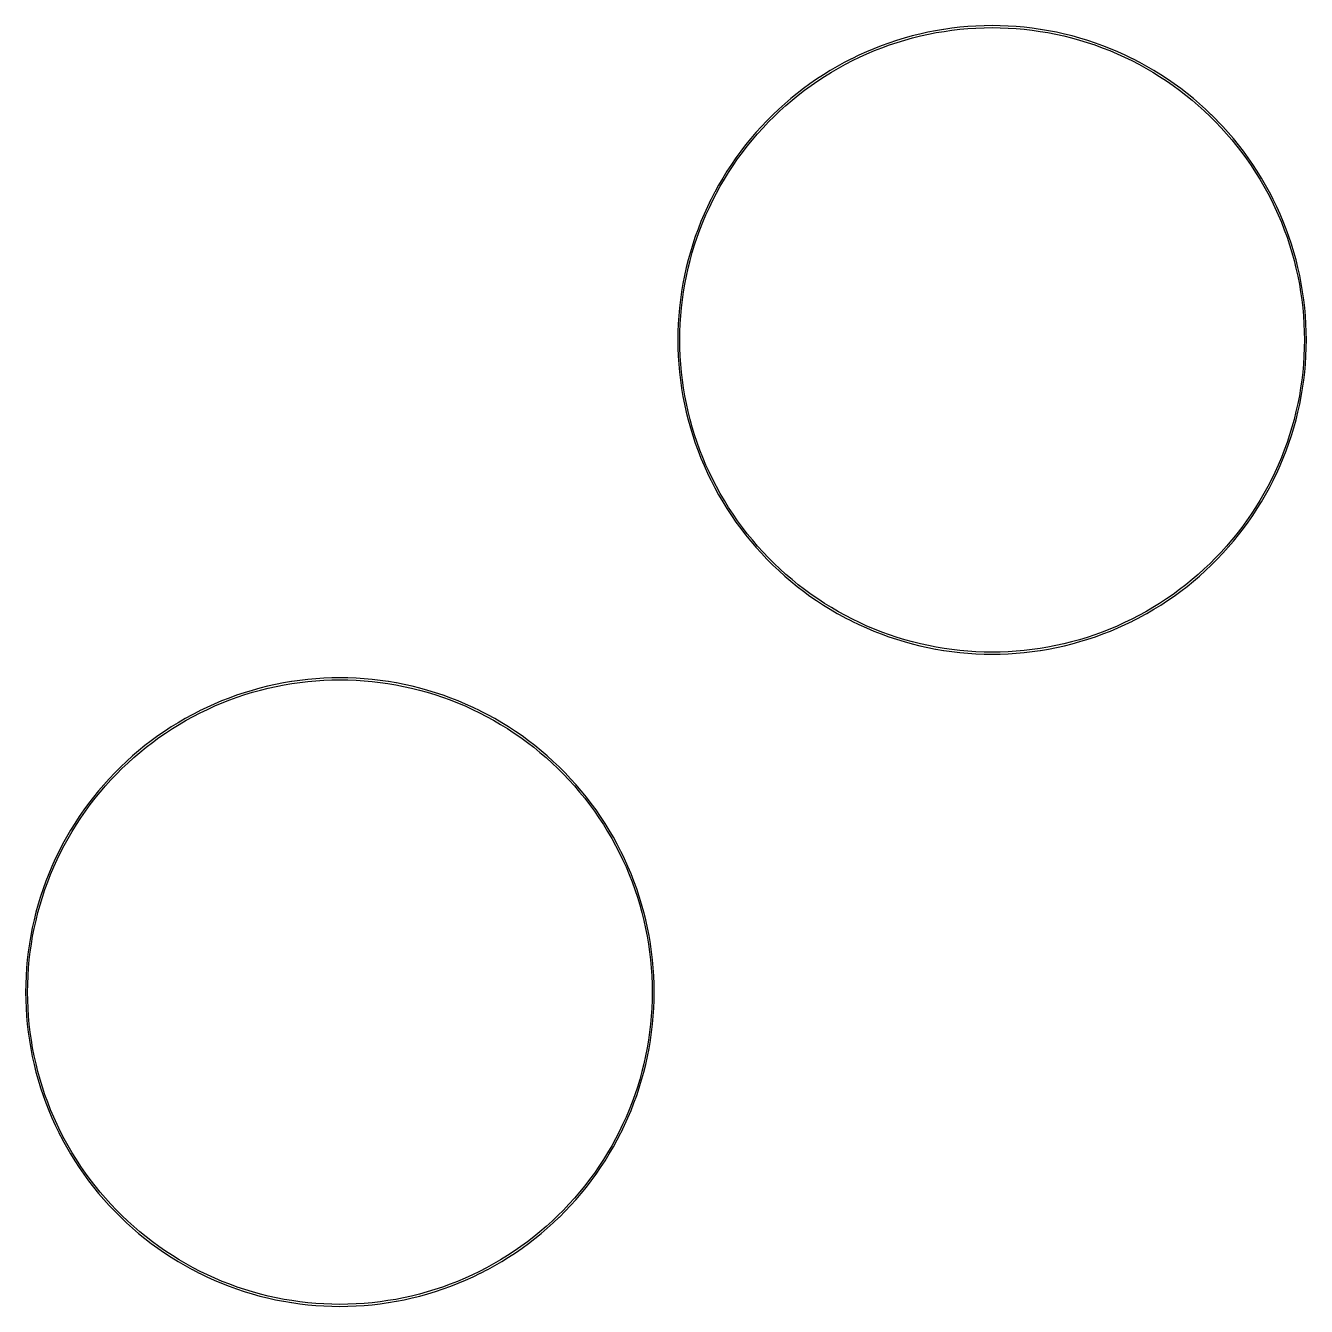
# Model space of a CAD drawing. Extents: x 5 to 45, y 9 to 138.
# Drawn here: x 18.71 to 24.95, y 53.65 to 59.88 of the extents above; entities that cross this region are included whole.
import ezdxf

# ---------------------------------------------------------------- set-up
doc = ezdxf.new("R2010")
doc.units = 0

msp = doc.modelspace()

# ---------------------------------------------------------------- linework, layer by layer
at = {"color": 34, "true_color": 0x008000}
for points in [[(23.37612, 59.88342, 0), (23.33701, 59.88189, 0), (23.29789, 59.87935, 0), (23.25878, 59.8758, 0), (23.21966, 59.87122, 0), (23.1808, 59.86564, 0), (23.17927, 59.86539, 0), (23.14066, 59.85904, 0), (23.10205, 59.85142, 0), (23.0637, 59.84279, 0), (23.0256, 59.83339, 0), (22.98775, 59.82298, 0), (22.95016, 59.81155, 0), (22.91282, 59.7991, 0), (22.87599, 59.78564, 0), (22.83941, 59.77141, 0), (22.80335, 59.75617, 0), (22.76753, 59.73992, 0), (22.73223, 59.7229, 0), (22.73085, 59.7222, 0), (22.69579, 59.70416, 0), (22.6615, 59.68511, 0), (22.62747, 59.6653, 0), (22.59419, 59.64473, 0), (22.56117, 59.62314, 0), (22.52892, 59.60078, 0), (22.49717, 59.57767, 0), (22.46618, 59.55379, 0), (22.4357, 59.5289, 0), (22.40573, 59.5035, 0), (22.37677, 59.47709, 0), (22.34832, 59.45016, 0), (22.31929, 59.42113, 0), (22.29236, 59.39268, 0), (22.26595, 59.36372, 0), (22.24055, 59.33375, 0), (22.21565, 59.30327, 0), (22.19178, 59.27228, 0), (22.16866, 59.24053, 0), (22.14631, 59.20827, 0), (22.12472, 59.17525, 0), (22.10415, 59.14198, 0), (22.08434, 59.10794, 0), (22.06529, 59.07365, 0), (22.06458, 59.07227, 0), (22.04725, 59.0386, 0), (22.04655, 59.03722, 0), (22.02953, 59.00192, 0), (22.01327, 58.9661, 0), (21.99803, 58.93003, 0), (21.98381, 58.89346, 0), (21.97035, 58.85663, 0), (21.9579, 58.81929, 0), (21.94647, 58.7817, 0), (21.93606, 58.74385, 0), (21.92666, 58.70575, 0), (21.91802, 58.6674, 0), (21.9104, 58.62879, 0), (21.90405, 58.59018, 0), (21.90381, 58.58865, 0), (21.89822, 58.54979, 0), (21.89365, 58.51067, 0), (21.8901, 58.47156, 0), (21.88756, 58.43244, 0), (21.88603, 58.39333, 0), (21.88552, 58.35396, 0), (21.88603, 58.31459, 0), (21.88756, 58.27547, 0), (21.8901, 58.23635, 0), (21.89365, 58.19724, 0), (21.89822, 58.15812, 0), (21.90381, 58.11926, 0), (21.90405, 58.11773, 0), (21.9104, 58.07912, 0), (21.91802, 58.04051, 0), (21.92666, 58.00216, 0), (21.93606, 57.96406, 0), (21.94647, 57.92621, 0), (21.9579, 57.88862, 0), (21.97035, 57.85128, 0), (21.98381, 57.81445, 0), (21.99803, 57.77788, 0), (22.01327, 57.74181, 0), (22.02953, 57.70599, 0), (22.04655, 57.67069, 0), (22.04725, 57.66931, 0), (22.06529, 57.63426, 0), (22.08434, 57.59997, 0), (22.10415, 57.56593, 0), (22.12472, 57.53266, 0), (22.14631, 57.49964, 0), (22.16866, 57.46738, 0), (22.19178, 57.43563, 0), (22.21565, 57.40464, 0), (22.24055, 57.37416, 0), (22.26595, 57.34419, 0), (22.29236, 57.31523, 0), (22.31929, 57.28678, 0), (22.34832, 57.25775, 0), (22.37677, 57.23082, 0), (22.40573, 57.20441, 0), (22.4357, 57.17901, 0), (22.46618, 57.15412, 0), (22.49717, 57.13024, 0), (22.52892, 57.10713, 0), (22.56117, 57.08477, 0), (22.59419, 57.06318, 0), (22.62747, 57.04261, 0), (22.6615, 57.0228, 0), (22.69579, 57.00375, 0), (22.69717, 57.00304, 0), (22.73085, 56.98571, 0), (22.73223, 56.98501, 0), (22.76753, 56.96799, 0), (22.80335, 56.95174, 0), (22.83941, 56.9365, 0), (22.87599, 56.92227, 0), (22.91282, 56.90881, 0), (22.95016, 56.89636, 0), (22.98775, 56.88493, 0), (23.0256, 56.87452, 0), (23.0637, 56.86512, 0), (23.10205, 56.85649, 0), (23.14066, 56.84887, 0), (23.14133, 56.84876, 0), (23.17927, 56.84252, 0), (23.1808, 56.84227, 0), (23.21966, 56.83669, 0), (23.25878, 56.83211, 0), (23.29789, 56.82856, 0), (23.33701, 56.82602, 0), (23.37612, 56.82449, 0), (23.41549, 56.82399, 0), (23.45486, 56.82449, 0), (23.49398, 56.82602, 0), (23.53309, 56.82856, 0), (23.57221, 56.83211, 0), (23.61133, 56.83669, 0), (23.65019, 56.84227, 0), (23.65172, 56.84252, 0), (23.68966, 56.84876, 0), (23.69033, 56.84887, 0), (23.72894, 56.85649, 0), (23.76729, 56.86512, 0), (23.80539, 56.87452, 0), (23.84324, 56.88493, 0), (23.88083, 56.89636, 0), (23.91817, 56.90881, 0), (23.955, 56.92227, 0), (23.99157, 56.9365, 0), (24.02764, 56.95174, 0), (24.06345, 56.96799, 0), (24.09876, 56.98501, 0), (24.10014, 56.98571, 0), (24.13381, 57.00304, 0), (24.13519, 57.00375, 0), (24.16948, 57.0228, 0), (24.20352, 57.04261, 0), (24.23679, 57.06318, 0), (24.26981, 57.08477, 0), (24.30207, 57.10713, 0), (24.33382, 57.13024, 0), (24.36481, 57.15412, 0), (24.39529, 57.17901, 0), (24.42526, 57.20441, 0), (24.45422, 57.23082, 0), (24.48266, 57.25775, 0), (24.48376, 57.25884, 0), (24.5117, 57.28678, 0), (24.53862, 57.31523, 0), (24.56504, 57.34419, 0), (24.59044, 57.37416, 0), (24.61533, 57.40464, 0), (24.63921, 57.43563, 0), (24.66232, 57.46738, 0), (24.68467, 57.49964, 0), (24.70626, 57.53266, 0), (24.72684, 57.56593, 0), (24.74665, 57.59997, 0), (24.7657, 57.63426, 0), (24.78373, 57.66931, 0), (24.78444, 57.67069, 0), (24.80146, 57.70599, 0), (24.81771, 57.74181, 0), (24.83295, 57.77788, 0), (24.84718, 57.81445, 0), (24.86064, 57.85128, 0), (24.87308, 57.88862, 0), (24.88451, 57.92621, 0), (24.89493, 57.96406, 0), (24.90433, 58.00216, 0), (24.91296, 58.04051, 0), (24.92058, 58.07912, 0), (24.92693, 58.11773, 0), (24.92717, 58.11926, 0), (24.93276, 58.15812, 0), (24.93733, 58.19724, 0), (24.94089, 58.23635, 0), (24.94343, 58.27547, 0), (24.94495, 58.31459, 0), (24.94546, 58.35396, 0), (24.94495, 58.39333, 0), (24.94343, 58.43244, 0), (24.94089, 58.47156, 0), (24.93733, 58.51067, 0), (24.93276, 58.54979, 0), (24.92717, 58.58865, 0), (24.92693, 58.59018, 0), (24.92058, 58.62879, 0), (24.91296, 58.6674, 0), (24.90433, 58.70575, 0), (24.89493, 58.74385, 0), (24.88451, 58.7817, 0), (24.87308, 58.81929, 0), (24.86064, 58.85663, 0), (24.84718, 58.89346, 0), (24.83295, 58.93003, 0), (24.81771, 58.9661, 0), (24.80146, 59.00192, 0), (24.78444, 59.03722, 0), (24.78373, 59.0386, 0), (24.7657, 59.07365, 0), (24.74665, 59.10794, 0), (24.72684, 59.14198, 0), (24.70626, 59.17525, 0), (24.68467, 59.20827, 0), (24.66232, 59.24053, 0), (24.63921, 59.27228, 0), (24.61533, 59.30327, 0), (24.59044, 59.33375, 0), (24.56504, 59.36372, 0), (24.53862, 59.39268, 0), (24.5117, 59.42113, 0), (24.5106, 59.42222, 0), (24.48377, 59.44905, 0), (24.48376, 59.44907, 0), (24.48266, 59.45016, 0), (24.45422, 59.47709, 0), (24.42526, 59.5035, 0), (24.39529, 59.5289, 0), (24.36481, 59.55379, 0), (24.33382, 59.57767, 0), (24.30207, 59.60078, 0), (24.26981, 59.62314, 0), (24.23679, 59.64473, 0), (24.20352, 59.6653, 0), (24.16948, 59.68511, 0), (24.13519, 59.70416, 0), (24.10014, 59.7222, 0), (24.09876, 59.7229, 0), (24.06345, 59.73992, 0), (24.02764, 59.75617, 0), (23.99157, 59.77141, 0), (23.955, 59.78564, 0), (23.91817, 59.7991, 0), (23.88083, 59.81155, 0), (23.84324, 59.82298, 0), (23.80539, 59.83339, 0), (23.76729, 59.84279, 0), (23.72894, 59.85142, 0), (23.69033, 59.85904, 0), (23.65172, 59.86539, 0), (23.65019, 59.86564, 0), (23.61133, 59.87122, 0), (23.57221, 59.8758, 0), (23.53309, 59.87935, 0), (23.49398, 59.88189, 0), (23.45486, 59.88342, 0), (23.41549, 59.88392, 0), (23.37612, 59.88342, 0)], [(23.49398, 56.83592, 0), (23.45486, 56.8344, 0), (23.41549, 56.83389, 0), (23.37612, 56.8344, 0), (23.33701, 56.83592, 0), (23.29789, 56.83846, 0), (23.25878, 56.84202, 0), (23.21966, 56.84659, 0), (23.18136, 56.8521, 0), (23.14372, 56.85829, 0), (23.10511, 56.86591, 0), (23.06676, 56.87454, 0), (23.02866, 56.88394, 0), (22.99081, 56.89436, 0), (22.95322, 56.90579, 0), (22.91588, 56.91823, 0), (22.87905, 56.93169, 0), (22.84248, 56.94592, 0), (22.80641, 56.96116, 0), (22.77059, 56.97741, 0), (22.7356, 56.99428, 0), (22.70162, 57.01176, 0), (22.66733, 57.03081, 0), (22.63329, 57.05062, 0), (22.60002, 57.0712, 0), (22.567, 57.09279, 0), (22.53474, 57.11514, 0), (22.50299, 57.13825, 0), (22.472, 57.16213, 0), (22.44152, 57.18702, 0), (22.41155, 57.21242, 0), (22.38259, 57.23884, 0), (22.35433, 57.26558, 0), (22.3273, 57.29261, 0), (22.30038, 57.32105, 0), (22.27396, 57.35001, 0), (22.24856, 57.37998, 0), (22.22367, 57.41046, 0), (22.19979, 57.44145, 0), (22.17668, 57.4732, 0), (22.15433, 57.50546, 0), (22.13274, 57.53848, 0), (22.11216, 57.57175, 0), (22.09235, 57.60579, 0), (22.0733, 57.64008, 0), (22.05582, 57.67406, 0), (22.03895, 57.70906, 0), (22.0227, 57.74487, 0), (22.00746, 57.78094, 0), (21.99323, 57.81751, 0), (21.97977, 57.85434, 0), (21.96732, 57.89168, 0), (21.95589, 57.92927, 0), (21.94548, 57.96712, 0), (21.93608, 58.00522, 0), (21.92745, 58.04357, 0), (21.91983, 58.08218, 0), (21.91364, 58.11982, 0), (21.90813, 58.15812, 0), (21.90356, 58.19724, 0), (21.9, 58.23635, 0), (21.89746, 58.27547, 0), (21.89594, 58.31459, 0), (21.89543, 58.35396, 0), (21.89594, 58.39333, 0), (21.89746, 58.43244, 0), (21.9, 58.47156, 0), (21.90356, 58.51067, 0), (21.90813, 58.54979, 0), (21.91364, 58.58809, 0), (21.91983, 58.62573, 0), (21.92745, 58.66434, 0), (21.93608, 58.70269, 0), (21.94548, 58.74079, 0), (21.95589, 58.77864, 0), (21.96732, 58.81623, 0), (21.97977, 58.85357, 0), (21.99323, 58.8904, 0), (22.00746, 58.92697, 0), (22.0227, 58.96304, 0), (22.03895, 58.99885, 0), (22.05582, 59.03385, 0), (22.0733, 59.06783, 0), (22.09235, 59.10212, 0), (22.11216, 59.13616, 0), (22.13274, 59.16943, 0), (22.15433, 59.20245, 0), (22.17668, 59.23471, 0), (22.19979, 59.26646, 0), (22.22367, 59.29745, 0), (22.24856, 59.32793, 0), (22.27396, 59.3579, 0), (22.30038, 59.38686, 0), (22.3273, 59.4153, 0), (22.32731, 59.41532, 0), (22.35414, 59.44215, 0), (22.38259, 59.46907, 0), (22.41155, 59.49549, 0), (22.44152, 59.52089, 0), (22.472, 59.54578, 0), (22.50299, 59.56966, 0), (22.53474, 59.59277, 0), (22.567, 59.61512, 0), (22.60002, 59.63671, 0), (22.63329, 59.65729, 0), (22.66733, 59.6771, 0), (22.70162, 59.69615, 0), (22.7356, 59.71363, 0), (22.77059, 59.7305, 0), (22.80641, 59.74675, 0), (22.84248, 59.76199, 0), (22.87905, 59.77622, 0), (22.91588, 59.78968, 0), (22.95322, 59.80212, 0), (22.99081, 59.81355, 0), (23.02866, 59.82397, 0), (23.06676, 59.83337, 0), (23.10511, 59.842, 0), (23.14372, 59.84962, 0), (23.18136, 59.85581, 0), (23.21966, 59.86132, 0), (23.25878, 59.86589, 0), (23.29789, 59.86945, 0), (23.33701, 59.87199, 0), (23.37612, 59.87351, 0), (23.41549, 59.87402, 0), (23.45486, 59.87351, 0), (23.49398, 59.87199, 0), (23.53309, 59.86945, 0), (23.57221, 59.86589, 0), (23.61133, 59.86132, 0), (23.64963, 59.85581, 0), (23.68727, 59.84962, 0), (23.72587, 59.842, 0), (23.76423, 59.83337, 0), (23.80233, 59.82397, 0), (23.84017, 59.81355, 0), (23.87777, 59.80212, 0), (23.9151, 59.78968, 0), (23.95193, 59.77622, 0), (23.98851, 59.76199, 0), (24.02458, 59.74675, 0), (24.06039, 59.7305, 0), (24.09539, 59.71363, 0), (24.12937, 59.69615, 0), (24.16366, 59.6771, 0), (24.1977, 59.65729, 0), (24.23097, 59.63671, 0), (24.26399, 59.61512, 0), (24.29625, 59.59277, 0), (24.328, 59.56966, 0), (24.35899, 59.54578, 0), (24.38947, 59.52089, 0), (24.41944, 59.49549, 0), (24.44839, 59.46907, 0), (24.47684, 59.44215, 0), (24.50369, 59.4153, 0), (24.53061, 59.38686, 0), (24.55703, 59.3579, 0), (24.58243, 59.32793, 0), (24.60732, 59.29745, 0), (24.63119, 59.26646, 0), (24.65431, 59.23471, 0), (24.67666, 59.20245, 0), (24.69825, 59.16943, 0), (24.71882, 59.13616, 0), (24.73864, 59.10212, 0), (24.75769, 59.06783, 0), (24.77517, 59.03386, 0), (24.79203, 58.99885, 0), (24.80829, 58.96304, 0), (24.82353, 58.92697, 0), (24.83775, 58.8904, 0), (24.85122, 58.85357, 0), (24.86366, 58.81623, 0), (24.87509, 58.77864, 0), (24.88551, 58.74079, 0), (24.8949, 58.70269, 0), (24.90354, 58.66434, 0), (24.91116, 58.62573, 0), (24.91735, 58.58809, 0), (24.92286, 58.54979, 0), (24.92743, 58.51067, 0), (24.93098, 58.47156, 0), (24.93352, 58.43244, 0), (24.93505, 58.39333, 0), (24.93556, 58.35396, 0), (24.93505, 58.31459, 0), (24.93352, 58.27547, 0), (24.93098, 58.23635, 0), (24.92743, 58.19724, 0), (24.92286, 58.15812, 0), (24.91735, 58.11982, 0), (24.91116, 58.08218, 0), (24.90354, 58.04357, 0), (24.8949, 58.00522, 0), (24.88551, 57.96712, 0), (24.87509, 57.92927, 0), (24.86366, 57.89168, 0), (24.85122, 57.85434, 0), (24.83775, 57.81751, 0), (24.82353, 57.78094, 0), (24.80829, 57.74487, 0), (24.79203, 57.70906, 0), (24.77517, 57.67405, 0), (24.75769, 57.64008, 0), (24.73864, 57.60579, 0), (24.71882, 57.57175, 0), (24.69825, 57.53848, 0), (24.67666, 57.50546, 0), (24.65431, 57.4732, 0), (24.63119, 57.44145, 0), (24.60732, 57.41046, 0), (24.58243, 57.37998, 0), (24.55703, 57.35001, 0), (24.53061, 57.32105, 0), (24.50369, 57.29261, 0), (24.47684, 57.26576, 0), (24.44839, 57.23884, 0), (24.41944, 57.21242, 0), (24.38947, 57.18702, 0), (24.35899, 57.16213, 0), (24.328, 57.13825, 0), (24.29625, 57.11514, 0), (24.26399, 57.09279, 0), (24.23097, 57.0712, 0), (24.1977, 57.05062, 0), (24.16366, 57.03081, 0), (24.12937, 57.01176, 0), (24.09539, 56.99428, 0), (24.06039, 56.97741, 0), (24.02458, 56.96116, 0), (23.98851, 56.94592, 0), (23.95193, 56.93169, 0), (23.9151, 56.91823, 0), (23.87777, 56.90579, 0), (23.84017, 56.89436, 0), (23.80233, 56.88394, 0), (23.76423, 56.87454, 0), (23.72587, 56.86591, 0), (23.68727, 56.85829, 0), (23.64963, 56.8521, 0), (23.61133, 56.84659, 0), (23.57221, 56.84202, 0), (23.53309, 56.83846, 0), (23.49398, 56.83592, 0)], [(20.20112, 56.70842, 0), (20.162, 56.70689, 0), (20.12289, 56.70435, 0), (20.08377, 56.7008, 0), (20.04466, 56.69622, 0), (20.0058, 56.69064, 0), (20.00427, 56.69039, 0), (19.96566, 56.68404, 0), (19.92705, 56.67642, 0), (19.8887, 56.66779, 0), (19.8506, 56.65839, 0), (19.81275, 56.64798, 0), (19.77516, 56.63655, 0), (19.73782, 56.6241, 0), (19.70099, 56.61064, 0), (19.66441, 56.59641, 0), (19.62835, 56.58117, 0), (19.59253, 56.56492, 0), (19.55723, 56.5479, 0), (19.55585, 56.5472, 0), (19.52079, 56.52916, 0), (19.4865, 56.51011, 0), (19.45247, 56.4903, 0), (19.41919, 56.46973, 0), (19.38617, 56.44814, 0), (19.35391, 56.42578, 0), (19.32217, 56.40267, 0), (19.29118, 56.37879, 0), (19.2607, 56.3539, 0), (19.23073, 56.3285, 0), (19.20177, 56.30209, 0), (19.17332, 56.27516, 0), (19.14429, 56.24613, 0), (19.11736, 56.21768, 0), (19.09095, 56.18872, 0), (19.06555, 56.15875, 0), (19.04065, 56.12827, 0), (19.01678, 56.09728, 0), (18.99365, 56.06553, 0), (18.97131, 56.03327, 0), (18.94972, 56.00025, 0), (18.92915, 55.96698, 0), (18.90934, 55.93294, 0), (18.89029, 55.89865, 0), (18.88957, 55.89727, 0), (18.87225, 55.8636, 0), (18.87155, 55.86222, 0), (18.85453, 55.82692, 0), (18.83827, 55.7911, 0), (18.82303, 55.75503, 0), (18.80881, 55.71846, 0), (18.79535, 55.68163, 0), (18.7829, 55.64429, 0), (18.77147, 55.6067, 0), (18.76106, 55.56885, 0), (18.75166, 55.53075, 0), (18.74302, 55.4924, 0), (18.73539, 55.45379, 0), (18.72905, 55.41518, 0), (18.72881, 55.41365, 0), (18.72322, 55.37479, 0), (18.71865, 55.33567, 0), (18.7151, 55.29656, 0), (18.71256, 55.25744, 0), (18.71103, 55.21833, 0), (18.71052, 55.17896, 0), (18.71103, 55.13959, 0), (18.71256, 55.10047, 0), (18.7151, 55.06135, 0), (18.71865, 55.02224, 0), (18.72322, 54.98312, 0), (18.72881, 54.94426, 0), (18.72905, 54.94273, 0), (18.73539, 54.90412, 0), (18.74302, 54.86551, 0), (18.75166, 54.82716, 0), (18.76106, 54.78906, 0), (18.77147, 54.75121, 0), (18.7829, 54.71362, 0), (18.79535, 54.67628, 0), (18.80881, 54.63945, 0), (18.82303, 54.60288, 0), (18.83827, 54.56681, 0), (18.85453, 54.53099, 0), (18.87155, 54.49569, 0), (18.87225, 54.49431, 0), (18.88957, 54.46067, 0), (18.88957, 54.46064, 0), (18.89029, 54.45926, 0), (18.90934, 54.42497, 0), (18.92915, 54.39093, 0), (18.94972, 54.35766, 0), (18.97131, 54.32464, 0), (18.99365, 54.29238, 0), (19.01678, 54.26063, 0), (19.04065, 54.22964, 0), (19.06555, 54.19916, 0), (19.09095, 54.16919, 0), (19.11736, 54.14023, 0), (19.14429, 54.11178, 0), (19.17332, 54.08275, 0), (19.20177, 54.05582, 0), (19.23073, 54.02941, 0), (19.2607, 54.00401, 0), (19.29118, 53.97912, 0), (19.32217, 53.95524, 0), (19.35391, 53.93213, 0), (19.38617, 53.90977, 0), (19.41919, 53.88818, 0), (19.45247, 53.86761, 0), (19.4865, 53.8478, 0), (19.52079, 53.82875, 0), (19.52217, 53.82804, 0), (19.55585, 53.81071, 0), (19.55723, 53.81001, 0), (19.59253, 53.79299, 0), (19.62835, 53.77674, 0), (19.66441, 53.7615, 0), (19.70099, 53.74727, 0), (19.73782, 53.73381, 0), (19.77516, 53.72136, 0), (19.81275, 53.70993, 0), (19.8506, 53.69952, 0), (19.8887, 53.69012, 0), (19.92705, 53.68149, 0), (19.96566, 53.67387, 0), (19.96718, 53.67362, 0), (20.00427, 53.66752, 0), (20.0058, 53.66727, 0), (20.04466, 53.66169, 0), (20.08377, 53.65711, 0), (20.12289, 53.65356, 0), (20.162, 53.65102, 0), (20.20112, 53.64949, 0), (20.24049, 53.64899, 0), (20.27986, 53.64949, 0), (20.31898, 53.65102, 0), (20.3581, 53.65356, 0), (20.39721, 53.65711, 0), (20.43633, 53.66169, 0), (20.47519, 53.66727, 0), (20.47672, 53.66752, 0), (20.51466, 53.67376, 0), (20.51532, 53.67387, 0), (20.55394, 53.68149, 0), (20.59228, 53.69012, 0), (20.63038, 53.69952, 0), (20.66824, 53.70993, 0), (20.70583, 53.72136, 0), (20.74317, 53.73381, 0), (20.78, 53.74727, 0), (20.81656, 53.7615, 0), (20.85264, 53.77674, 0), (20.88845, 53.79299, 0), (20.92376, 53.81001, 0), (20.92514, 53.81071, 0), (20.95881, 53.82804, 0), (20.96019, 53.82875, 0), (20.99448, 53.8478, 0), (21.02852, 53.86761, 0), (21.06179, 53.88818, 0), (21.09481, 53.90977, 0), (21.12707, 53.93213, 0), (21.15882, 53.95524, 0), (21.18981, 53.97912, 0), (21.22029, 54.00401, 0), (21.25026, 54.02941, 0), (21.27922, 54.05582, 0), (21.30766, 54.08275, 0), (21.30876, 54.08384, 0), (21.3367, 54.11178, 0), (21.36362, 54.14023, 0), (21.39004, 54.16919, 0), (21.41544, 54.19916, 0), (21.44033, 54.22964, 0), (21.46421, 54.26063, 0), (21.48732, 54.29238, 0), (21.50967, 54.32464, 0), (21.53126, 54.35766, 0), (21.55184, 54.39093, 0), (21.57165, 54.42497, 0), (21.5907, 54.45926, 0), (21.60873, 54.49431, 0), (21.60944, 54.49569, 0), (21.62646, 54.53099, 0), (21.64271, 54.56681, 0), (21.65795, 54.60288, 0), (21.67218, 54.63945, 0), (21.68564, 54.67628, 0), (21.69808, 54.71362, 0), (21.70951, 54.75121, 0), (21.71993, 54.78906, 0), (21.72933, 54.82716, 0), (21.73796, 54.86551, 0), (21.74558, 54.90412, 0), (21.75193, 54.94273, 0), (21.75217, 54.94426, 0), (21.75776, 54.98312, 0), (21.76233, 55.02224, 0), (21.76589, 55.06135, 0), (21.76843, 55.10047, 0), (21.76995, 55.13959, 0), (21.77046, 55.17896, 0), (21.76995, 55.21833, 0), (21.76843, 55.25744, 0), (21.76589, 55.29656, 0), (21.76233, 55.33567, 0), (21.75776, 55.37479, 0), (21.75217, 55.41365, 0), (21.75193, 55.41518, 0), (21.74558, 55.45379, 0), (21.73796, 55.4924, 0), (21.72933, 55.53075, 0), (21.71993, 55.56885, 0), (21.70951, 55.6067, 0), (21.69808, 55.64429, 0), (21.68564, 55.68163, 0), (21.67218, 55.71846, 0), (21.65795, 55.75503, 0), (21.64271, 55.7911, 0), (21.62646, 55.82692, 0), (21.60944, 55.86222, 0), (21.60873, 55.8636, 0), (21.5907, 55.89865, 0), (21.57165, 55.93294, 0), (21.55184, 55.96698, 0), (21.53126, 56.00025, 0), (21.50967, 56.03327, 0), (21.48732, 56.06553, 0), (21.46421, 56.09728, 0), (21.44033, 56.12827, 0), (21.41544, 56.15875, 0), (21.39004, 56.18872, 0), (21.36362, 56.21768, 0), (21.3367, 56.24613, 0), (21.3356, 56.24722, 0), (21.30877, 56.27405, 0), (21.30876, 56.27407, 0), (21.30766, 56.27516, 0), (21.27922, 56.30209, 0), (21.25026, 56.3285, 0), (21.22029, 56.3539, 0), (21.18981, 56.37879, 0), (21.15882, 56.40267, 0), (21.12707, 56.42578, 0), (21.09481, 56.44814, 0), (21.06179, 56.46973, 0), (21.02852, 56.4903, 0), (20.99448, 56.51011, 0), (20.96019, 56.52916, 0), (20.92514, 56.5472, 0), (20.92376, 56.5479, 0), (20.88845, 56.56492, 0), (20.85264, 56.58117, 0), (20.81656, 56.59641, 0), (20.78, 56.61064, 0), (20.74317, 56.6241, 0), (20.70583, 56.63655, 0), (20.66824, 56.64798, 0), (20.63038, 56.65839, 0), (20.59228, 56.66779, 0), (20.55394, 56.67642, 0), (20.51532, 56.68404, 0), (20.5138, 56.68429, 0), (20.47672, 56.69039, 0), (20.47519, 56.69064, 0), (20.43633, 56.69622, 0), (20.39721, 56.7008, 0), (20.3581, 56.70435, 0), (20.31898, 56.70689, 0), (20.27986, 56.70842, 0), (20.24049, 56.70892, 0), (20.20112, 56.70842, 0)], [(20.31898, 53.66092, 0), (20.27986, 53.6594, 0), (20.24049, 53.65889, 0), (20.20112, 53.6594, 0), (20.162, 53.66092, 0), (20.12289, 53.66346, 0), (20.08377, 53.66702, 0), (20.04466, 53.67159, 0), (20.00636, 53.6771, 0), (19.96872, 53.68329, 0), (19.93011, 53.69091, 0), (19.89176, 53.69954, 0), (19.85366, 53.70894, 0), (19.81581, 53.71936, 0), (19.77822, 53.73079, 0), (19.74088, 53.74323, 0), (19.70404, 53.75669, 0), (19.66748, 53.77092, 0), (19.63141, 53.78616, 0), (19.59559, 53.80241, 0), (19.56074, 53.81921, 0), (19.52662, 53.83676, 0), (19.49233, 53.85581, 0), (19.45829, 53.87562, 0), (19.42502, 53.8962, 0), (19.392, 53.91779, 0), (19.35973, 53.94014, 0), (19.32799, 53.96325, 0), (19.297, 53.98713, 0), (19.26652, 54.01202, 0), (19.23655, 54.03742, 0), (19.20759, 54.06384, 0), (19.17914, 54.09076, 0), (19.15231, 54.11759, 0), (19.1523, 54.11761, 0), (19.12538, 54.14605, 0), (19.09896, 54.17501, 0), (19.07356, 54.20498, 0), (19.04867, 54.23546, 0), (19.02479, 54.26645, 0), (19.00168, 54.2982, 0), (18.97933, 54.33046, 0), (18.95774, 54.36348, 0), (18.93715, 54.39675, 0), (18.91735, 54.43079, 0), (18.8983, 54.46508, 0), (18.88082, 54.49906, 0), (18.86395, 54.53406, 0), (18.8477, 54.56987, 0), (18.83246, 54.60594, 0), (18.81823, 54.64251, 0), (18.80477, 54.67934, 0), (18.79232, 54.71668, 0), (18.78089, 54.75427, 0), (18.77048, 54.79212, 0), (18.76108, 54.83022, 0), (18.75245, 54.86857, 0), (18.74483, 54.90718, 0), (18.73864, 54.94482, 0), (18.73313, 54.98312, 0), (18.72856, 55.02224, 0), (18.725, 55.06135, 0), (18.72246, 55.10047, 0), (18.72093, 55.13959, 0), (18.72043, 55.17896, 0), (18.72093, 55.21833, 0), (18.72246, 55.25744, 0), (18.725, 55.29656, 0), (18.72856, 55.33567, 0), (18.73313, 55.37479, 0), (18.73864, 55.41309, 0), (18.74483, 55.45073, 0), (18.75245, 55.48934, 0), (18.76108, 55.52769, 0), (18.77048, 55.56579, 0), (18.78089, 55.60364, 0), (18.79232, 55.64123, 0), (18.80477, 55.67857, 0), (18.81823, 55.7154, 0), (18.83246, 55.75197, 0), (18.8477, 55.78804, 0), (18.86395, 55.82385, 0), (18.88082, 55.85885, 0), (18.8983, 55.89283, 0), (18.91735, 55.92712, 0), (18.93715, 55.96116, 0), (18.95774, 55.99443, 0), (18.97933, 56.02745, 0), (19.00168, 56.05971, 0), (19.02479, 56.09146, 0), (19.04867, 56.12245, 0), (19.07356, 56.15293, 0), (19.09896, 56.1829, 0), (19.12538, 56.21186, 0), (19.1523, 56.2403, 0), (19.15231, 56.24032, 0), (19.17914, 56.26715, 0), (19.20759, 56.29407, 0), (19.23655, 56.32049, 0), (19.26652, 56.34589, 0), (19.297, 56.37078, 0), (19.32799, 56.39466, 0), (19.35973, 56.41777, 0), (19.392, 56.44012, 0), (19.42502, 56.46171, 0), (19.45829, 56.48229, 0), (19.49233, 56.5021, 0), (19.52662, 56.52115, 0), (19.56074, 56.5387, 0), (19.59559, 56.5555, 0), (19.63141, 56.57175, 0), (19.66748, 56.58699, 0), (19.70404, 56.60122, 0), (19.74088, 56.61468, 0), (19.77822, 56.62712, 0), (19.81581, 56.63855, 0), (19.85366, 56.64897, 0), (19.89176, 56.65837, 0), (19.93011, 56.667, 0), (19.96872, 56.67462, 0), (20.00636, 56.68081, 0), (20.04466, 56.68632, 0), (20.08377, 56.69089, 0), (20.12289, 56.69445, 0), (20.162, 56.69699, 0), (20.20112, 56.69851, 0), (20.24049, 56.69902, 0), (20.27986, 56.69851, 0), (20.31898, 56.69699, 0), (20.3581, 56.69445, 0), (20.39721, 56.69089, 0), (20.43633, 56.68632, 0), (20.47463, 56.68081, 0), (20.51227, 56.67462, 0), (20.55087, 56.667, 0), (20.58923, 56.65837, 0), (20.62733, 56.64897, 0), (20.66517, 56.63855, 0), (20.70277, 56.62712, 0), (20.7401, 56.61468, 0), (20.77693, 56.60122, 0), (20.81351, 56.58699, 0), (20.84958, 56.57175, 0), (20.88539, 56.5555, 0), (20.92039, 56.53863, 0), (20.95437, 56.52115, 0), (20.98866, 56.5021, 0), (21.0227, 56.48229, 0), (21.05597, 56.46171, 0), (21.08899, 56.44012, 0), (21.12125, 56.41777, 0), (21.153, 56.39466, 0), (21.18399, 56.37078, 0), (21.21447, 56.34589, 0), (21.24444, 56.32049, 0), (21.27339, 56.29407, 0), (21.30184, 56.26715, 0), (21.32869, 56.2403, 0), (21.35561, 56.21186, 0), (21.38203, 56.1829, 0), (21.40743, 56.15293, 0), (21.43232, 56.12245, 0), (21.45619, 56.09146, 0), (21.47931, 56.05971, 0), (21.50166, 56.02745, 0), (21.52325, 55.99443, 0), (21.54382, 55.96116, 0), (21.56364, 55.92712, 0), (21.58269, 55.89283, 0), (21.60017, 55.85886, 0), (21.61703, 55.82385, 0), (21.63329, 55.78804, 0), (21.64853, 55.75197, 0), (21.66275, 55.7154, 0), (21.67622, 55.67857, 0), (21.68866, 55.64123, 0), (21.70009, 55.60364, 0), (21.71051, 55.56579, 0), (21.7199, 55.52769, 0), (21.72854, 55.48934, 0), (21.73616, 55.45073, 0), (21.74235, 55.41309, 0), (21.74786, 55.37479, 0), (21.75243, 55.33567, 0), (21.75598, 55.29656, 0), (21.75852, 55.25744, 0), (21.76005, 55.21833, 0), (21.76056, 55.17896, 0), (21.76005, 55.13959, 0), (21.75852, 55.10047, 0), (21.75598, 55.06135, 0), (21.75243, 55.02224, 0), (21.74786, 54.98312, 0), (21.74235, 54.94482, 0), (21.73616, 54.90718, 0), (21.72854, 54.86857, 0), (21.7199, 54.83022, 0), (21.71051, 54.79212, 0), (21.70009, 54.75427, 0), (21.68866, 54.71668, 0), (21.67622, 54.67934, 0), (21.66275, 54.64251, 0), (21.64853, 54.60594, 0), (21.63329, 54.56987, 0), (21.61703, 54.53406, 0), (21.60017, 54.49905, 0), (21.58269, 54.46508, 0), (21.56364, 54.43079, 0), (21.54382, 54.39675, 0), (21.52325, 54.36348, 0), (21.50166, 54.33046, 0), (21.47931, 54.2982, 0), (21.45619, 54.26645, 0), (21.43232, 54.23546, 0), (21.40743, 54.20498, 0), (21.38203, 54.17501, 0), (21.35561, 54.14605, 0), (21.32869, 54.11761, 0), (21.30184, 54.09076, 0), (21.27339, 54.06384, 0), (21.24444, 54.03742, 0), (21.21447, 54.01202, 0), (21.18399, 53.98713, 0), (21.153, 53.96325, 0), (21.12125, 53.94014, 0), (21.08899, 53.91779, 0), (21.05597, 53.8962, 0), (21.0227, 53.87562, 0), (20.98866, 53.85581, 0), (20.95437, 53.83676, 0), (20.92039, 53.81928, 0), (20.88539, 53.80241, 0), (20.84958, 53.78616, 0), (20.81351, 53.77092, 0), (20.77693, 53.75669, 0), (20.7401, 53.74323, 0), (20.70277, 53.73079, 0), (20.66517, 53.71936, 0), (20.62733, 53.70894, 0), (20.58923, 53.69954, 0), (20.55087, 53.69091, 0), (20.51227, 53.68329, 0), (20.47463, 53.6771, 0), (20.43633, 53.67159, 0), (20.39721, 53.66702, 0), (20.3581, 53.66346, 0), (20.31898, 53.66092, 0)]]:
    msp.add_polyline3d(points, close=True, dxfattribs=at)

doc.saveas('drawing.dxf')
